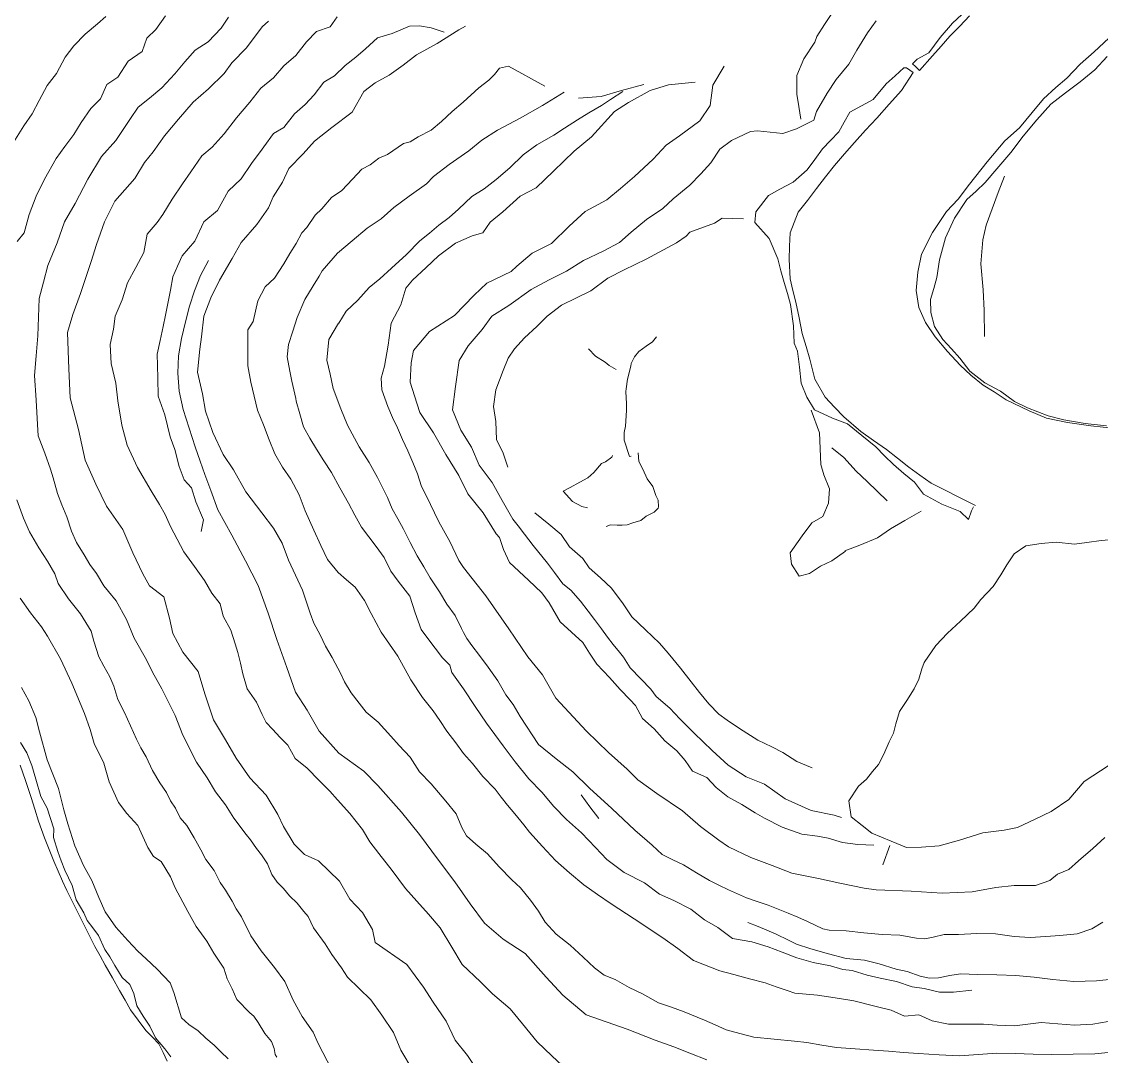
# Model space of a CAD drawing. Extents: x 683321 to 688873, y 7661944 to 7668387.
# Drawn here: x 685725.5 to 686013.2, y 7665624.4 to 7665900.1 of the extents above; entities that cross this region are included whole.
import ezdxf

# ---------------------------------------------------------------- set-up
doc = ezdxf.new("R2010")
doc.units = 0
doc.header["$MEASUREMENT"] = 0
doc.layers.add('01 CRESTA_Line', color=3, linetype='Continuous', lineweight=20)

msp = doc.modelspace()

# ---------------------------------------------------------------- linework, layer by layer
at = {"layer": '01 CRESTA_Line'}
for points in [[(685933.15, 7665874.11, 3990.12), (685932.62, 7665877.44, 3990.22), (685932.09, 7665880.77, 3990.31), (685932.05, 7665885.71, 3989.97), (685933.98, 7665890.12, 3989.89), (685936.83, 7665894.6, 3989.81), (685937.4, 7665896.05, 3989.78), (685939.46, 7665899.33, 3989.81), (685941.95, 7665903.02, 3989.79)], [(685964.8, 7665887.04, 3975.76), (685963.68, 7665888.12, 3975.67), (685962.86, 7665888.79, 3975.48), (685964.13, 7665890.01, 3975.17), (685967.26, 7665891.74, 3975.1), (685970.3, 7665895.85, 3974.71), (685973.58, 7665899.63, 3974.18), (685977.27, 7665903.07, 3973.71)], [(685723.39, 7665868.04, 4109.4), (685726.1, 7665872.31, 4109.46), (685728.34, 7665875.52, 4109.53), (685730.15, 7665879.07, 4109.94), (685732.3, 7665883.08, 4109.9), (685734.79, 7665886.25, 4109.69), (685737.14, 7665890.62, 4109.56), (685739.39, 7665893.62, 4109.47), (685742.44, 7665896.75, 4109.35), (685745.72, 7665899.5, 4109.28), (685747.96, 7665901.42, 4109.25)], [(685763.81, 7665901.6, 4100.01), (685761.28, 7665897.92, 4099.83), (685758.9, 7665895.68, 4099.88), (685757.66, 7665892.11, 4099.73), (685753.86, 7665889.48, 4099.93), (685751.11, 7665885.29, 4099.92), (685748.17, 7665883.31, 4099.92), (685746.49, 7665879.51, 4099.84), (685743.99, 7665876.87, 4099.81), (685741.38, 7665873.22, 4099.78), (685739.43, 7665870, 4099.79), (685737.01, 7665866.83, 4099.8), (685734.71, 7665863.62, 4099.97), (685731.61, 7665858.12, 4099.83), (685729.37, 7665853.59, 4099.74), (685727.54, 7665848.68, 4099.7), (685726.21, 7665843.78, 4099.74), (685724.31, 7665841.48, 4099.73)], [(685780.61, 7665901.22, 4090.03), (685778.67, 7665898.28, 4089.98), (685775.18, 7665894.69, 4089.99), (685771.72, 7665892.49, 4090.02), (685769.01, 7665889.33, 4090.01), (685766.31, 7665886.16, 4090.03), (685762.84, 7665882.45, 4089.98), (685759.61, 7665879.68, 4089.9), (685756.58, 7665877.25, 4089.95), (685754.54, 7665874.29, 4090.01), (685750.59, 7665868.43, 4090.1), (685746.75, 7665864.1, 4090.07), (685743.18, 7665858.1, 4090.14), (685739.74, 7665851.61, 4090.07), (685736.95, 7665846.7, 4089.9), (685735.02, 7665841.17, 4089.9), (685732.49, 7665835.07, 4089.95), (685731.33, 7665830.69, 4089.93), (685730.16, 7665826.3, 4089.93), (685729.98, 7665821.33, 4089.96), (685729.79, 7665816.36, 4089.96), (685729.37, 7665811.06, 4089.92), (685728.94, 7665805.76, 4089.99), (685729.34, 7665799.23, 4090.11), (685729.73, 7665792.7, 4090.08), (685729.93, 7665789.68, 4090.1), (685731.69, 7665785.1, 4090.21), (685733.21, 7665780.87, 4090.28), (685733.87, 7665778.55, 4090.29), (685735.06, 7665774.36, 4090.31), (685736.24, 7665771.36, 4090.33), (685737.56, 7665768.17, 4090.48), (685738.79, 7665764.37, 4090.4), (685740.09, 7665761.35, 4090.42), (685742.21, 7665758.03, 4090.43), (685743.67, 7665755.48, 4090.43), (685745.48, 7665753.01, 4090.45), (685747.38, 7665749.8, 4090.44), (685748.69, 7665748.29, 4090.47), (685750.72, 7665745.79, 4090.33), (685753.43, 7665740.78, 4090.09), (685755.52, 7665735.82, 4090.12), (685758.81, 7665730.1, 4090.17), (685760.35, 7665726.75, 4090.2), (685762.9, 7665722.34, 4090.19), (685766.44, 7665715.2, 4090.16), (685768.44, 7665709.95, 4090.13), (685772.09, 7665702.79, 4090.13), (685774.91, 7665698.59, 4090.15), (685777.17, 7665694.86, 4090.17), (685779.86, 7665691.43, 4090.18), (685782.09, 7665687.85, 4090.18), (685785.33, 7665683.5, 4090.1), (685786.51, 7665682.07, 4090.07), (685788.06, 7665679.8, 4090.01), (685789.4, 7665678.09, 4089.98), (685790.98, 7665675.69, 4089.95), (685792.22, 7665672.92, 4089.97), (685793.56, 7665670.83, 4089.98), (685795.26, 7665669.15, 4089.98), (685796.92, 7665667.2, 4089.93), (685798.97, 7665665.28, 4089.87), (685800.67, 7665663, 4089.83), (685801.89, 7665661.72, 4089.82), (685803.29, 7665658.69, 4089.81), (685806.41, 7665654.39, 4089.81), (685808.14, 7665651.54, 4089.81), (685810.78, 7665648.01, 4089.76), (685812.31, 7665645.52, 4089.85), (685818.52, 7665639.52, 4089.93), (685821.46, 7665635.38, 4089.96), (685824.59, 7665630.78, 4089.96), (685826.53, 7665626.11, 4089.94), (685829.83, 7665620.61, 4089.9)], [(685791.27, 7665900.21, 4080.09), (685789.64, 7665898.7, 4080.05), (685785.39, 7665893.08, 4079.97), (685781.55, 7665889.08, 4079.88), (685779.44, 7665886.23, 4079.8), (685775.27, 7665882.18, 4079.83), (685771.25, 7665878.59, 4079.83), (685767.3, 7665874.08, 4079.75), (685763.61, 7665869.64, 4079.77), (685760.54, 7665865.33, 4079.77), (685758.29, 7665862.51, 4079.75), (685755.67, 7665858.24, 4079.72), (685750.35, 7665852.25, 4079.73), (685747.55, 7665846.71, 4079.74), (685745.5, 7665840.69, 4079.76), (685744.01, 7665836.19, 4079.76), (685741.22, 7665827.63, 4079.87), (685739.19, 7665822.01, 4080), (685737.75, 7665817.25, 4080.05), (685738.09, 7665807.59, 4080.12), (685738.44, 7665799.84, 4080.1), (685740.63, 7665791.45, 4080.1), (685742.47, 7665783.22, 4080.1), (685745.32, 7665776.86, 4080.03), (685748.09, 7665770.99, 4080.03), (685752.45, 7665764.78, 4079.95), (685755.16, 7665758.53, 4079.96), (685757.82, 7665752.95, 4079.96), (685759.62, 7665749.75, 4079.95), (685763.36, 7665746.8, 4079.94), (685764.89, 7665741.17, 4079.91), (685765.8, 7665737.04, 4079.89), (685768.49, 7665732.06, 4079.86), (685772.58, 7665726.91, 4079.73), (685774.32, 7665720.98, 4079.6), (685776.65, 7665714.1, 4079.69), (685779.79, 7665708.79, 4079.74), (685782.67, 7665703.88, 4079.71), (685786.32, 7665698.62, 4079.78), (685790.64, 7665694.04, 4079.88), (685793.79, 7665688.85, 4079.88), (685795.31, 7665685.64, 4079.89), (685798.1, 7665680.98, 4079.91), (685800.9, 7665678.18, 4079.89), (685804.64, 7665676.56, 4079.87), (685810.17, 7665671.09, 4079.85), (685812.95, 7665666.3, 4080), (685816.37, 7665662.73, 4080.01), (685819, 7665658.25, 4079.89), (685819.68, 7665654.77, 4079.88), (685828.12, 7665648.92, 4079.96), (685832.6, 7665642.87, 4080.03), (685835.21, 7665638.84, 4080.12), (685838.66, 7665633.84, 4080.2), (685841.07, 7665628.73, 4080.25), (685844.32, 7665624.7, 4080.32), (685847.24, 7665620.28, 4080.31)], [(685809.55, 7665901.32, 4070.53), (685807.68, 7665898.69, 4070.33), (685804.09, 7665897.44, 4070.2), (685801.42, 7665894.67, 4070.03), (685798.54, 7665891, 4070.01), (685795.34, 7665888.28, 4069.99), (685792.64, 7665885.05, 4070.03), (685789.25, 7665882.35, 4070.05), (685786.3, 7665878.58, 4070.01), (685782.78, 7665874.39, 4070.09), (685779.52, 7665870.2, 4070.14), (685776.27, 7665866.63, 4070.12), (685773.57, 7665864.32, 4070.16), (685770.61, 7665860.08, 4070.05), (685768.34, 7665856.86, 4070.12), (685765.58, 7665852.74, 4070.15), (685763.14, 7665848.69, 4069.88), (685761.64, 7665846.57, 4070.08), (685758.99, 7665843.4, 4070.05), (685758.04, 7665838.6, 4070.07), (685755.9, 7665834.6, 4070.02), (685753.68, 7665830.51, 4070.03), (685752.31, 7665825.94, 4070.08), (685750.42, 7665821.58, 4070.11), (685750.02, 7665818.16, 4070.16), (685749.11, 7665814.07, 4070.25), (685749.37, 7665808.98, 4070.28), (685750.62, 7665803.73, 4070.31), (685751.16, 7665799.07, 4070.29), (685752.22, 7665792.55, 4070.21), (685753.64, 7665787.21, 4070.13), (685756.34, 7665781.28, 4070.19), (685760.02, 7665775.05, 4070.23), (685762.22, 7665771.43, 4070.2), (685763.8, 7665768.77, 4070.18), (685765.15, 7665765.61, 4070.15), (685766.94, 7665762.2, 4070.19), (685768.73, 7665758.79, 4070.22), (685771.6, 7665754.88, 4070.24), (685774.26, 7665751.21, 4070.19), (685776.21, 7665747.85, 4070.25), (685778.37, 7665744.98, 4070.24), (685779.25, 7665741.72, 4070.26), (685781.29, 7665737.94, 4070.3), (685782.43, 7665734.28, 4070.3), (685783.14, 7665732.05, 4070.33), (685783.83, 7665729.15, 4070.37), (685784.46, 7665726.3, 4070.34), (685785.64, 7665722.3, 4070.29), (685788.08, 7665718.79, 4070.22), (685789.62, 7665715.48, 4070.14), (685790.64, 7665713.35, 4070.09), (685792.32, 7665711.63, 4070.05), (685794.4, 7665709.39, 4070), (685796.4, 7665707.37, 4069.98), (685798.37, 7665703.81, 4069.91), (685801.63, 7665701.24, 4069.89), (685804.81, 7665697.91, 4069.86), (685807.64, 7665695.11, 4069.88), (685809.69, 7665692.77, 4069.9), (685812.92, 7665689.13, 4069.86), (685816.32, 7665684.86, 4069.54), (685818.29, 7665681.62, 4069.97), (685820.66, 7665678.47, 4069.99), (685824.23, 7665673.92, 4070.08), (685827.78, 7665669.11, 4070.15), (685830.85, 7665665.73, 4069.91), (685833.91, 7665662.35, 4070.09), (685837.07, 7665658.68, 4069.57), (685840.17, 7665653.52, 4069.41), (685842.9, 7665648.87, 4070.18), (685847.79, 7665644.29, 4070.65), (685850.95, 7665641.08, 4070.96), (685855.66, 7665637.08, 4071.5), (685858.93, 7665633.12, 4072.02), (685862.89, 7665628.31, 4072.58), (685866.79, 7665624.55, 4073.09), (685872.21, 7665619.5, 4070.63)], [(685944.01, 7665688.03, 3990.51), (685941.99, 7665688.64, 3990.38), (685935.88, 7665689.89, 3990.42), (685928.96, 7665693.01, 3990.47), (685923.45, 7665696.98, 3990.51), (685918.6, 7665698.89, 3990.55), (685913.79, 7665702.01, 3990.54), (685909.55, 7665705.92, 3990.52), (685904.7, 7665710.51, 3990.44), (685900.89, 7665714.38, 3990.34), (685898.22, 7665717.21, 3990.34), (685894.62, 7665720.33, 3990.33), (685893.13, 7665722.22, 3990.33), (685890.46, 7665725.03, 3990.3), (685887.63, 7665727.94, 3990.31), (685885.89, 7665730.75, 3990.31), (685884.84, 7665732.08, 3990.26), (685883.12, 7665734.1, 3990.23), (685881.6, 7665736.1, 3990.16), (685879.98, 7665738.33, 3990.19), (685878.17, 7665740.78, 3990.21), (685876.44, 7665743.04, 3990.14), (685874.42, 7665745.7, 3990.07), (685871.81, 7665748.62, 3990), (685869.68, 7665750.34, 3990.06), (685867.52, 7665753.36, 3990), (685865.61, 7665755.8, 3989.95), (685861.83, 7665760.52, 3989.9), (685859.5, 7665763.5, 3990.13), (685857.84, 7665765.79, 3990.28), (685856.41, 7665767.52, 3990.52), (685853.53, 7665772.48, 3990.61), (685850.93, 7665777.32, 3990.62), (685847.4, 7665781.91, 3991.17), (685845.34, 7665786.68, 3990.38), (685842.5, 7665791.24, 3990.14), (685840.29, 7665796.67, 3990.07), (685841.11, 7665802.82, 3990.02), (685842.12, 7665809.75, 3989.96), (685844.48, 7665813.66, 3989.97), (685848.26, 7665818.03, 3989.87), (685850.79, 7665821.6, 3989.82), (685855.34, 7665824.44, 3989.94), (685861.24, 7665828.74, 3989.77), (685866.05, 7665831.28, 3989.71), (685870.66, 7665833.55, 3989.66), (685875.2, 7665836.4, 3989.47), (685880.46, 7665838.87, 3989.55), (685884.79, 7665841.19, 3989.53), (685887.9, 7665843.96, 3989.51), (685892.03, 7665847.35, 3989.55), (685896.4, 7665850.32, 3989.65), (685899.15, 7665852.87, 3989.71), (685903.52, 7665856.52, 3989.81), (685906.48, 7665859.49, 3989.88), (685909.12, 7665862.41, 3989.95), (685911.52, 7665866.11, 3990.61), (685914.62, 7665868.41, 3991.1), (685919.76, 7665870.77, 3993.13), (685921.63, 7665870.93, 3993.26), (685928.35, 7665870.23, 3989.88), (685931.98, 7665871.52, 3989.01), (685936.64, 7665873.83, 3987.99), (685937.33, 7665876.09, 3986.87), (685940.19, 7665881.03, 3984.28), (685942.53, 7665884.63, 3982.38), (685945.9, 7665888.76, 3980.12), (685948.06, 7665892.42, 3980.16), (685950.92, 7665897.05, 3980.19), (685953.18, 7665900.28, 3980.12)], [(685978.09, 7665901.58, 3973.89), (685975.46, 7665898.87, 3974.29), (685972.83, 7665896.15, 3974.68), (685970.54, 7665893.53, 3975), (685968.26, 7665890.9, 3975.33), (685964.8, 7665887.04, 3975.76)], [(685773.35, 7665764.21, 4060.25), (685773.93, 7665767.33, 4060.24), (685771.92, 7665772.13, 4060.21), (685770.78, 7665775.83, 4060.15), (685768.79, 7665777.96, 4060.12), (685767.51, 7665781.52, 4060.04), (685766.37, 7665786.07, 4059.88), (685765.08, 7665789.49, 4059.78), (685763.63, 7665795.34, 4059.7), (685761.9, 7665800.33, 4059.59), (685761.79, 7665805.1, 4059.63), (685761.73, 7665808.43, 4059.72), (685761.61, 7665811.44, 4059.71), (685762.42, 7665815.13, 4059.69), (685763.24, 7665818.82, 4059.67), (685763.86, 7665821.9, 4059.63), (685764.49, 7665824.99, 4059.65), (685765.15, 7665828.54, 4059.61), (685765.8, 7665832.1, 4059.64), (685767.06, 7665834.9, 4059.63), (685768.32, 7665837.71, 4059.65), (685771.65, 7665841.54, 4059.68), (685774.1, 7665846.71, 4059.77), (685777.73, 7665849.73, 4059.77), (685780.52, 7665854.9, 4059.74), (685783.99, 7665858.19, 4059.73), (685786.76, 7665862.23, 4059.65), (685789.57, 7665866.12, 4059.65), (685790.09, 7665866.69, 4059.66), (685792.62, 7665870.23, 4059.66), (685795.41, 7665871.88, 4059.56), (685798.2, 7665875.47, 4059.68), (685801.03, 7665877.94, 4059.75), (685803.42, 7665880.54, 4059.85), (685806, 7665883.93, 4060), (685808.88, 7665885.64, 4060.08), (685811.73, 7665888.35, 4060.2), (685814.58, 7665890.55, 4060.36), (685817.14, 7665892.79, 4060.64), (685820.37, 7665895.73, 4061.31), (685824.2, 7665896.85, 4061.66), (685828.9, 7665898.85, 4060.95), (685831.57, 7665898.96, 4059.06), (685834.6, 7665898.37, 4056.55), (685838.11, 7665897.22, 4052.73)], [(685843.76, 7665898.84, 4050.07), (685842, 7665897.84, 4050.18), (685836.27, 7665894.22, 4051.75), (685830.74, 7665891.17, 4050.84), (685827.13, 7665888.42, 4050.25), (685823.42, 7665885.79, 4049.99), (685819.71, 7665883.77, 4050.03), (685816.72, 7665881.41, 4049.96), (685813.58, 7665875.91, 4049.88), (685808.2, 7665871.82, 4049.86), (685803.59, 7665868.21, 4049.73), (685800.51, 7665864.86, 4049.8), (685796.73, 7665860.96, 4049.75), (685795.03, 7665857.31, 4049.82), (685792.54, 7665853.36, 4049.86), (685791.33, 7665850.42, 4049.95), (685788.2, 7665845.99, 4050.11), (685783.98, 7665841.2, 4050.43), (685781.59, 7665837, 4050.72), (685778.23, 7665831.2, 4050.07), (685775.92, 7665826.45, 4050.01), (685774.1, 7665821.63, 4049.75), (685773.44, 7665816.06, 4049.49), (685773.03, 7665812.77, 4049.31), (685772.39, 7665806.72, 4049.22), (685773.69, 7665800.9, 4049.12), (685774.47, 7665796.26, 4049.13), (685776.47, 7665790.64, 4049.23), (685779.21, 7665784.72, 4049.24), (685781.94, 7665780.69, 4049.19), (685785.29, 7665774.78, 4049.17), (685789.5, 7665769.21, 4049.15), (685792.62, 7665765.16, 4049.19), (685794.91, 7665761.15, 4049.26), (685796.63, 7665756.58, 4049.35), (685800.37, 7665748.58, 4049.44), (685802.38, 7665742.45, 4049.51), (685803.34, 7665739.82, 4049.55), (685805.07, 7665736.76, 4049.59), (685806.47, 7665733.74, 4049.57), (685808.29, 7665730.68, 4049.56), (685810.55, 7665726.33, 4049.63), (685811.51, 7665724.18, 4049.66), (685813.34, 7665721.31, 4049.71), (685815.45, 7665718.48, 4049.69), (685817.28, 7665716.09, 4049.68), (685820.52, 7665713.49, 4049.6), (685823.85, 7665709.72, 4049.55), (685826.13, 7665707.27, 4049.55), (685829.01, 7665704.11, 4049.57), (685831.49, 7665700.22, 4049.61), (685834.65, 7665697.06, 4049.67), (685838.5, 7665692.42, 4049.71), (685841.27, 7665689.02, 4049.71), (685842.85, 7665685.38, 4049.63), (685844.09, 7665683.18, 4049.66), (685846.58, 7665680.92, 4049.68), (685849.67, 7665678.41, 4049.77), (685852.73, 7665674.91, 4049.83), (685856.12, 7665671.46, 4049.87), (685858.48, 7665669.31, 4049.89), (685861.13, 7665666.02, 4049.88), (685863.25, 7665663.15, 4049.83), (685864.98, 7665660.14, 4049.82), (685867.94, 7665657.02, 4049.81), (685871.7, 7665654.07, 4049.75), (685875.18, 7665650.9, 4049.79), (685878.13, 7665648.04, 4049.83), (685880.7, 7665646.08, 4049.85), (685883.68, 7665644.92, 4049.87), (685887.41, 7665642.79, 4049.89), (685890.94, 7665641.11, 4049.94), (685895.23, 7665638.7, 4049.94), (685898.66, 7665637.5, 4049.9), (685902.09, 7665636.31, 4049.9), (685907.47, 7665634.1, 4049.92), (685910.34, 7665632.79, 4049.93), (685913.21, 7665631.48, 4049.97), (685916.91, 7665630.53, 4050.04), (685920.61, 7665629.57, 4050.11), (685926.01, 7665629.04, 4050.06), (685931.41, 7665628.5, 4050.09), (685934.7, 7665628.12, 4050.14), (685938.69, 7665627.46, 4050.16), (685942.68, 7665626.8, 4050.17), (685947.6, 7665626.46, 4050.16), (685952.52, 7665626.12, 4050.09), (685956.52, 7665625.8, 4050.05), (685960.52, 7665625.48, 4049.94), (685964.52, 7665625.16, 4049.97), (685969.97, 7665624.87, 4050), (685975.41, 7665624.57, 4049.86), (685980.4, 7665624.93, 4049.8), (685985.39, 7665625.3, 4049.8), (685990.21, 7665625.17, 4049.78), (685995.03, 7665625.05, 4049.78), (685999.85, 7665624.92, 4049.79), (686005.69, 7665625.01, 4049.81), (686011.52, 7665625.1, 4049.91), (686014.99, 7665625.47, 4049.94)], [(686015.17, 7665895.64, 3972.53), (686011.29, 7665892.03, 3973.03), (686007.54, 7665888.73, 3973.39), (686004, 7665884.99, 3974), (686001.06, 7665882.5, 3974.23), (685997.84, 7665879.47, 3974.72), (685994.8, 7665875.87, 3975.33), (685991.42, 7665871.73, 3975.86), (685987.47, 7665868.26, 3976.37), (685982.79, 7665862.75, 3977.29), (685978.08, 7665856.77, 3978.02), (685975.09, 7665852.77, 3978.66), (685971.97, 7665849.45, 3978.99), (685968.22, 7665843.86, 3979.61), (685965.33, 7665838.15, 3980.36), (685964.28, 7665833.35, 3981.17), (685963.83, 7665828.47, 3981.75), (685964.57, 7665823.89, 3982.19), (685966.32, 7665819.91, 3983), (685968.89, 7665816.13, 3983.65), (685972.18, 7665812.17, 3984.1), (685975.62, 7665808.59, 3984.82), (685978.46, 7665805.89, 3985.23), (685981.71, 7665803.25, 3985.6), (685984.68, 7665801.47, 3986.16), (685987.83, 7665799.28, 3986.4), (685994.02, 7665796.4, 3987.25), (685998.63, 7665794.47, 3987.74), (686004.2, 7665793.25, 3988.12), (686010.42, 7665792.42, 3988.85), (686017.02, 7665791.69, 3989.38)], [(685864.95, 7665882.89, 4033.85), (685855.26, 7665888.22, 4040.21), (685852.81, 7665887.66, 4040.11), (685851.53, 7665885.98, 4040.03), (685850.03, 7665884.42, 4039.94), (685847.35, 7665882.41, 4039.89), (685843.13, 7665878.61, 4039.73), (685840.24, 7665876.1, 4039.81), (685837.42, 7665873.48, 4039.87), (685834.64, 7665871.18, 4039.92), (685831.21, 7665869.38, 4039.92), (685829.03, 7665868.06, 4039.94), (685827.25, 7665867.56, 4039.99), (685822.96, 7665864.63, 4040.01), (685820.72, 7665863.68, 4040.03), (685818.42, 7665861.87, 4040.05), (685816.18, 7665860.77, 4040.05), (685813.67, 7665858.07, 4040.05), (685810.86, 7665855.07, 4040.04), (685808.06, 7665853.2, 4040.05), (685805.53, 7665850.2, 4040.04), (685803.71, 7665848.46, 4040.04), (685801.48, 7665845.22, 4040.04), (685800.19, 7665843.79, 4040.03), (685798.64, 7665840.92, 4040.03), (685797, 7665838.33, 4040.03), (685795.37, 7665835.58, 4039.98), (685792.92, 7665831.76, 4039.9), (685790.4, 7665829.4, 4039.8), (685788.48, 7665825.66, 4039.73), (685787.16, 7665820.19, 4039.63), (685785.74, 7665818, 4039.68), (685785.78, 7665813.23, 4039.67), (685785.78, 7665808.41, 4039.7), (685786.62, 7665804.03, 4039.7), (685787.47, 7665800.27, 4039.65), (685788.38, 7665796.58, 4039.62), (685789.93, 7665792.68, 4039.6), (685791.48, 7665788.62, 4039.57), (685793.02, 7665784.97, 4039.56), (685795, 7665781.42, 4039.59), (685797.21, 7665778.19, 4039.61), (685799.43, 7665774.04, 4039.69), (685801.1, 7665769.71, 4039.69), (685803.36, 7665764.58, 4039.62), (685805.21, 7665760.5, 4039.59), (685806.98, 7665756.8, 4039.61), (685809.86, 7665753.33, 4039.69), (685812.05, 7665751.34, 4039.76), (685814.38, 7665749.44, 4039.83), (685816.9, 7665745.86, 4039.83), (685818.68, 7665742.43, 4039.85), (685821.32, 7665737.46, 4039.89), (685825.75, 7665731.04, 4039.95), (685829.18, 7665724.69, 4040.03), (685832.32, 7665720.06, 4040.09), (685835.17, 7665716.46, 4039.24), (685836.95, 7665713.89, 4040.08), (685838.82, 7665711.04, 4040.13), (685841.18, 7665707.99, 4040.12), (685843.28, 7665705.08, 4040.11), (685845.62, 7665702.48, 4040.1), (685848.44, 7665699.02, 4040.08), (685851.66, 7665695.57, 4040.05), (685853.3, 7665693.49, 4040.04), (685854.95, 7665691.31, 4040.03), (685856.9, 7665689.06, 4040.02), (685859.33, 7665686.1, 4040.01), (685860.84, 7665684.12, 4040), (685864.31, 7665680.35, 4039.92), (685867.77, 7665676.58, 4039.87), (685871.53, 7665673.34, 4039.92), (685875.29, 7665670.1, 4039.94), (685878.93, 7665667.58, 4039.94), (685882.57, 7665665.07, 4039.95), (685886.66, 7665662.41, 4039.89), (685890.74, 7665659.76, 4039.91), (685893.55, 7665657.87, 4039.89), (685896.36, 7665655.98, 4040.01), (685900.36, 7665653.14, 4039.97), (685904.52, 7665649.96, 4039.88), (685911.54, 7665647.25, 4039.91), (685915.3, 7665646.23, 4039.92), (685919.46, 7665645.11, 4039.93), (685923.63, 7665643.98, 4039.96), (685926.56, 7665642.97, 4040), (685929.49, 7665641.95, 4040.07), (685931.52, 7665641.28, 4040.12), (685937.54, 7665640.71, 4040.12), (685943.48, 7665639.87, 4040.11), (685947.25, 7665639.26, 4040.15), (685953.19, 7665637.76, 4040.17), (685957.24, 7665636.72, 4040.18), (685960.75, 7665635.1, 4040.18), (685964.62, 7665635.51, 4040.13), (685968.13, 7665633.92, 4040.11), (685972.51, 7665633, 4039.84), (685976.9, 7665632.99, 4039.97), (685981.82, 7665633.04, 4039.9), (685985.46, 7665632.74, 4039.83), (685990.09, 7665632.6, 4039.74), (685997.14, 7665633.49, 4039.64), (686006.09, 7665632.71, 4039.55), (686010.95, 7665633.05, 4039.64), (686015.04, 7665633.68, 4039.72)], [(685952.59, 7665680.69, 3999.91), (685948.32, 7665680.83, 3999.88), (685944.25, 7665681.4, 3999.78), (685940.4, 7665682.59, 3999.78), (685937.59, 7665683.09, 3999.79), (685933.4, 7665683.63, 3999.83), (685928.2, 7665685.46, 3999.82), (685923.43, 7665687.86, 3999.85), (685920.97, 7665689.28, 3999.88), (685917.46, 7665691.53, 3999.98), (685913.68, 7665693.56, 4000.03), (685910.62, 7665696.08, 4000.07), (685908.09, 7665698.74, 4000.08), (685904.3, 7665700.44, 4000.06), (685902.33, 7665703.25, 4000.05), (685900.1, 7665705.82, 4000.06), (685896.9, 7665708.47, 4000.1), (685894.1, 7665711.67, 4000.1), (685890.98, 7665714.39, 4000.09), (685889.05, 7665717.89, 4000.04), (685887.64, 7665719.44, 4000.04), (685884.96, 7665722.18, 4000.05), (685882.16, 7665725.32, 4000.07), (685878.8, 7665728.94, 4000.13), (685876.79, 7665731.86, 4000.15), (685875.08, 7665734.65, 4000.14), (685869.05, 7665740.16, 4000.22), (685866.06, 7665745.22, 4000.33), (685864.14, 7665747.91, 4000.38), (685860.54, 7665751.25, 4000.38), (685855.51, 7665755.95, 4000.5), (685853.94, 7665759.45, 4000.58), (685852.81, 7665762.64, 4000.55), (685851.95, 7665763.66, 4000.69), (685848.48, 7665769.2, 4000.72), (685844.39, 7665774.27, 4000.81), (685842, 7665779.14, 4000.86), (685838.57, 7665784.74, 4000.94), (685835.3, 7665790.5, 4000.77), (685831.62, 7665795.92, 4000.73), (685830.15, 7665800.34, 4000.73), (685829.02, 7665803.98, 4000.75), (685829.34, 7665809.18, 4000.49), (685829.97, 7665812.43, 4000.69), (685834.16, 7665817.47, 4000.72), (685840.83, 7665821.81, 4000.61), (685846.11, 7665827.16, 4000.52), (685849.43, 7665830.41, 4000.46), (685855.95, 7665833.53, 4000.2), (685857.48, 7665834.93, 4000.43), (685861.56, 7665838.34, 4000.43), (685866.72, 7665840.99, 4000.37), (685871.42, 7665845.61, 4000.3), (685875.66, 7665849.52, 4000.16), (685881.42, 7665852.61, 4000.09), (685885.1, 7665855.62, 3999.89), (685888.8, 7665858.79, 3999.81), (685893.75, 7665863.41, 3999.68), (685897.27, 7665867.12, 3999.51), (685900.79, 7665869.66, 3999.64), (685906.22, 7665873.59, 3999.8), (685908.96, 7665877.7, 4000.03), (685909.67, 7665883.13, 3999.86), (685912.74, 7665888.18, 4000.08)], [(686014.6, 7665792.41, 3988.98), (686008.86, 7665793.01, 3988.56), (686003.18, 7665793.96, 3987.97), (685999.01, 7665795.08, 3987.58), (685993.54, 7665797.19, 3987.15), (685990.05, 7665798.87, 3986.71), (685986.3, 7665801.59, 3986.03), (685982.21, 7665803.84, 3985.56), (685978.17, 7665806.92, 3984.95), (685975.49, 7665810.39, 3984.37), (685973.25, 7665812.87, 3984.02), (685971, 7665815.35, 3983.66), (685968.74, 7665818.88, 3983.18), (685967.77, 7665822.55, 3982.51), (685967.68, 7665826, 3981.92), (685968.55, 7665828.97, 3981.39), (685969.41, 7665831.93, 3980.86), (685970.12, 7665836.57, 3980.2), (685970.91, 7665839.54, 3979.94), (685971.71, 7665842.5, 3979.67), (685974.07, 7665847.7, 3979.01), (685977.39, 7665852.65, 3978.32), (685979.82, 7665854.93, 3978.06), (685982.24, 7665857.21, 3977.8), (685985.39, 7665860.81, 3977.36), (685989.09, 7665865.18, 3976.53), (685992.4, 7665869.54, 3975.96), (685995.98, 7665873.86, 3975.4), (685999.74, 7665878.08, 3974.65), (686003.64, 7665881.05, 3974.02), (686007.58, 7665884.01, 3973.75), (686011.47, 7665887.24, 3973.25), (686014.8, 7665890.78, 3972.76)], [(685979.69, 7665771.17, 3987.03), (685975.03, 7665773.5, 3986.72), (685971.45, 7665775.33, 3986.47), (685967.87, 7665777.15, 3986.22), (685964.89, 7665779.27, 3985.98), (685961.91, 7665781.38, 3985.74), (685958.93, 7665783.73, 3985.45), (685955.94, 7665786.07, 3985.17), (685952.53, 7665788.47, 3984.85), (685949.11, 7665790.87, 3984.54), (685944.61, 7665794.74, 3984.17), (685942.09, 7665797.37, 3983.89), (685939.58, 7665800.01, 3983.61), (685936.88, 7665804.8, 3983.04), (685935.53, 7665810.14, 3982.69), (685934.52, 7665813.55, 3982.49), (685933.5, 7665816.95, 3982.29), (685932.65, 7665821.13, 3982.11), (685931.8, 7665825.3, 3981.94), (685931.04, 7665828.43, 3981.78), (685930.28, 7665831.55, 3981.62), (685930.01, 7665836.7, 3981.52), (685930.14, 7665840.26, 3981.38), (685930.27, 7665843.82, 3981.24), (685932.44, 7665849.28, 3980.89), (685934.87, 7665852.43, 3980.62), (685937.3, 7665855.57, 3980.36), (685939.71, 7665858.67, 3980.06), (685942.12, 7665861.77, 3979.75), (685944.76, 7665864.81, 3979.36), (685947.4, 7665867.84, 3978.97), (685950.39, 7665871.1, 3978.58), (685953.37, 7665874.36, 3978.18), (685956.66, 7665878.05, 3977.72), (685959.95, 7665881.74, 3977.25), (685963.08, 7665886.48, 3976.6), (685961.28, 7665887.71, 3976.49), (685960.61, 7665887.77, 3976.37), (685958.24, 7665885.61, 3976.79), (685955.86, 7665883.46, 3977.21), (685952.42, 7665879.31, 3977.82), (685949.3, 7665877.63, 3978.02), (685946.18, 7665875.95, 3978.22), (685944.7, 7665873.31, 3978.6), (685943.22, 7665870.67, 3978.98), (685941.05, 7665868.4, 3979.22), (685938.88, 7665866.14, 3979.46), (685936.85, 7665863.36, 3979.64), (685934.83, 7665860.59, 3979.81), (685931.08, 7665857.28, 3980.27), (685927.5, 7665855.46, 3980.41), (685924.51, 7665853.7, 3980.24), (685921.19, 7665849.43, 3980.51), (685920.86, 7665846.56, 3980.43), (685924.66, 7665842.26, 3981.11), (685927, 7665836.87, 3981.38), (685927.83, 7665833.7, 3981.56), (685928.67, 7665830.54, 3981.74), (685929.55, 7665827.64, 3981.77), (685930.42, 7665824.74, 3981.8), (685931.17, 7665818.99, 3982.08), (685931.38, 7665814.41, 3982.19), (685932.24, 7665812.25, 3982.06), (685932.74, 7665807.99, 3982.27), (685933.24, 7665803.72, 3982.48), (685934.76, 7665800.05, 3983.08), (685936.75, 7665796.67, 3983.52), (685941.54, 7665794.45, 3983.92), (685945.58, 7665792.96, 3984.19), (685949.4, 7665789.83, 3984.53), (685953.12, 7665786.77, 3984.88), (685955.47, 7665784.41, 3985.08), (685957.83, 7665782.05, 3985.27), (685960.62, 7665779.73, 3985.38), (685963.42, 7665777.4, 3985.49), (685965.8, 7665774.2, 3985.83), (685970.71, 7665771.56, 3986.16), (685975.63, 7665769.58, 3986.59), (685977.8, 7665767.48, 3986.74), (685978.62, 7665769.71, 3986.85), (685979.16, 7665770.82, 3987)], [(685904.94, 7665883.93, 4004.96), (685897.9, 7665883.2, 4009.81), (685893.03, 7665881.67, 4009.95), (685887.23, 7665878.53, 4010.49), (685883.49, 7665876.09, 4009.93), (685877.32, 7665869.4, 4010.55), (685872.73, 7665865.54, 4010.19), (685867.2, 7665860.21, 4009.53), (685862.61, 7665855.82, 4009.76), (685858.34, 7665853.53, 4009.96), (685853.76, 7665849.37, 4010.22), (685850.38, 7665846.66, 4010.25), (685848.43, 7665843.81, 4010.26), (685845.59, 7665842.97, 4009.99), (685841.11, 7665841, 4010.5), (685836.59, 7665837.63, 4010.59), (685833.33, 7665834.55, 4010.58), (685829.67, 7665831.19, 4010.5), (685827.9, 7665829.04, 4010.41), (685826.55, 7665824.62, 4010.15), (685823.96, 7665819.75, 4010.3), (685823.15, 7665813.89, 4010.26), (685822.22, 7665808.28, 4010.61), (685821.3, 7665805.07, 4010.18), (685821.47, 7665801.99, 4010.24), (685822.29, 7665799.75, 4010.24), (685823.11, 7665797.5, 4010.24), (685824.37, 7665794.65, 4010.22), (685825.63, 7665791.81, 4010.19), (685827.03, 7665788.75, 4010.15), (685828.43, 7665785.69, 4010.1), (685829.71, 7665782.63, 4010.07), (685830.98, 7665779.57, 4010.08), (685832.05, 7665776.27, 4010.15), (685833.31, 7665773.83, 4010.04), (685836.68, 7665766.78, 4010.34), (685839.62, 7665761.62, 4009.97), (685842.02, 7665756.52, 4009.71), (685843.28, 7665754.69, 4009.74), (685849.23, 7665747.09, 4009.92), (685855.33, 7665738.27, 4009.88), (685860.41, 7665730.87, 4009.9), (685864.27, 7665726.08, 4009.78), (685867.86, 7665719.83, 4009.96), (685876.05, 7665711.1, 4009.83), (685881.88, 7665705.35, 4009.83), (685886.82, 7665700.92, 4009.81), (685889.7, 7665698.06, 4009.82), (685894.79, 7665694.42, 4009.88), (685901.57, 7665689.8, 4009.92), (685906.41, 7665685.63, 4009.97), (685911.27, 7665682.06, 4009.97), (685913.85, 7665680.23, 4010.01), (685919.81, 7665677.41, 4010.02), (685925.53, 7665675.24, 4009.94), (685930.72, 7665673.26, 4009.92), (685937.82, 7665671.85, 4009.84), (685943.52, 7665670.6, 4009.68), (685950.05, 7665669.21, 4009.66), (685953.18, 7665668.78, 4009.64), (685962.56, 7665668.46, 4009.85), (685970.79, 7665667.93, 4010.11), (685978.77, 7665668.26, 4010.09), (685985.14, 7665669.41, 4009.95), (685989.94, 7665669.96, 4009.99), (685995.66, 7665669.96, 4010.04), (685999.49, 7665671.3, 4010.01), (686001.52, 7665672.93, 4009.95), (686004.53, 7665674.22, 4009.97), (686007.15, 7665676.49, 4010.02), (686010.95, 7665679.78, 4010.08), (686014.13, 7665682.69, 4010.12)], [(685873.92, 7665879.69, 4026.92), (685879.93, 7665880.09, 4023.12), (685885.35, 7665881.69, 4019.3), (685891.26, 7665883.28, 4014.73)], [(685978.72, 7665642.1, 4030.58), (685973.79, 7665641.5, 4030.47), (685970.13, 7665641.56, 4030.44), (685965.98, 7665642.5, 4030.27), (685962.77, 7665642.97, 4030.25), (685958.64, 7665644.36, 4030.27), (685954.28, 7665645.26, 4030.26), (685950.84, 7665646.03, 4030.33), (685946.84, 7665647.32, 4030.27), (685944.33, 7665647.61, 4030.3), (685941.01, 7665648.56, 4030.16), (685936.38, 7665649.45, 4030.21), (685932.03, 7665650.72, 4030.26), (685928.15, 7665652.18, 4030.24), (685924.43, 7665653.57, 4030.16), (685920.07, 7665654.9, 4030.18), (685914.9, 7665655.81, 4030.37), (685911.05, 7665658.77, 4030.1), (685907.48, 7665660.79, 4030.01), (685903.83, 7665663.67, 4029.98), (685899.26, 7665665.95, 4029.86), (685895.49, 7665667.64, 4029.82), (685891.46, 7665670.69, 4029.79), (685886.04, 7665673.41, 4029.79), (685881.41, 7665676.88, 4029.83), (685878.44, 7665680.03, 4029.84), (685874.66, 7665684, 4029.88), (685870.72, 7665687.56, 4029.88), (685867.36, 7665690.98, 4029.87), (685864.13, 7665694.78, 4029.89), (685860.69, 7665698.38, 4029.91), (685857.03, 7665702.87, 4029.94), (685853.84, 7665707.19, 4030.17), (685849.36, 7665713.17, 4030.28), (685846.38, 7665717.67, 4030.27), (685843.25, 7665722.36, 4030.21), (685840.13, 7665726.67, 4030.13), (685839.61, 7665728.6, 4030.09), (685837.65, 7665730.58, 4030.08), (685833.79, 7665735.71, 4030.1), (685831.94, 7665738.18, 4030.15), (685830.38, 7665742.57, 4030.15), (685828.92, 7665746.98, 4030.15), (685825.86, 7665751, 4030.14), (685823.92, 7665753.67, 4030.12), (685822.07, 7665757.3, 4030.12), (685819.97, 7665760.24, 4030.1), (685816.05, 7665765.42, 4029.96), (685814.31, 7665768.63, 4029.93), (685812.57, 7665771.83, 4029.93), (685810.31, 7665775.87, 4029.9), (685808.05, 7665779.92, 4029.86), (685806.06, 7665783.04, 4029.82), (685804.07, 7665786.17, 4029.78), (685802.34, 7665789.13, 4029.8), (685800.61, 7665792.08, 4029.72), (685799.65, 7665795.54, 4029.73), (685798.68, 7665799, 4029.78), (685798.54, 7665799.66, 4029.79), (685797.48, 7665804.26, 4029.84), (685796.96, 7665806.94, 4029.88), (685796.28, 7665810.78, 4029.87), (685796.63, 7665814.04, 4029.88), (685797.78, 7665817.64, 4029.95), (685798.93, 7665821.24, 4029.93), (685800.93, 7665826.07, 4029.92), (685803.18, 7665829.71, 4029.81), (685804.8, 7665832.21, 4029.83), (685805.56, 7665833.64, 4029.83), (685809.72, 7665838.42, 4029.85), (685813.57, 7665841.62, 4029.86), (685817.62, 7665845.04, 4029.87), (685821.34, 7665847.54, 4029.96), (685824.73, 7665850.5, 4030.02), (685828.8, 7665853.57, 4030.04), (685833.36, 7665856.82, 4029.96), (685835.26, 7665858.76, 4029.96), (685839.44, 7665862.03, 4029.98), (685844.69, 7665865.64, 4029.96), (685848.14, 7665868.47, 4029.92), (685852.31, 7665871.14, 4029.95), (685858.33, 7665874.32, 4030.13), (685864.34, 7665877.73, 4030.35), (685870.04, 7665881.28, 4030.18)], [(686013.61, 7665660.19, 4019.76), (686010.72, 7665658.39, 4019.79), (686006.75, 7665657.09, 4019.85), (686002.15, 7665656.65, 4019.81), (685998.46, 7665656.37, 4019.85), (685994.21, 7665656.13, 4020.31), (685989.98, 7665656.4, 4021.23), (685984.97, 7665657.04, 4021.4), (685980.03, 7665657.14, 4021.58), (685975.14, 7665656.93, 4021.67), (685971.3, 7665656.87, 4020.94), (685968.38, 7665656.22, 4020.26), (685966.18, 7665655.75, 4019.83), (685963.93, 7665655.89, 4019.85), (685959.55, 7665656.69, 4019.99), (685954.79, 7665656.89, 4020.17), (685949.95, 7665657.36, 4020.39), (685945.24, 7665657.83, 4020.49), (685940.66, 7665658.04, 4020.55), (685938.98, 7665658.41, 4020.57), (685934.88, 7665660.4, 4020.53), (685932.34, 7665661.49, 4020.53), (685929.8, 7665662.57, 4020.54), (685927.11, 7665663.65, 4020.55), (685924.41, 7665664.72, 4020.55), (685921.54, 7665665.71, 4020.53), (685918.67, 7665666.69, 4020.49), (685916.26, 7665667.76, 4020.45), (685913.84, 7665668.82, 4020.44), (685911.31, 7665670.03, 4020.44), (685908.78, 7665671.25, 4020.42), (685905.33, 7665673.33, 4020.33), (685901.88, 7665675.42, 4020.22), (685899.02, 7665676.81, 4020.15), (685896.17, 7665678.21, 4020.09), (685893.51, 7665680.66, 4020.03), (685888.92, 7665684.73, 4019.98), (685882.78, 7665690.43, 4019.88), (685876.79, 7665695.86, 4019.83), (685872.37, 7665700.19, 4019.5), (685867.94, 7665703.7, 4019.69), (685863.24, 7665707.47, 4019.68), (685858.37, 7665714.92, 4019.63), (685856.51, 7665718.14, 4019.56), (685854.49, 7665720.69, 4019.51), (685852.43, 7665724.44, 4019.55), (685849.81, 7665728.06, 4019.58), (685847.47, 7665731.2, 4019.61), (685845.49, 7665733.91, 4019.67), (685844.17, 7665735.71, 4019.72), (685843.25, 7665737.32, 4019.74), (685842.76, 7665738.37, 4019.77), (685841, 7665741.88, 4019.86), (685838.84, 7665744.89, 4019.8), (685836.89, 7665748.19, 4019.86), (685834.36, 7665751.94, 4019.8), (685832.65, 7665754.83, 4019.59), (685830.93, 7665757.72, 4019.52), (685829.08, 7665761.31, 4019.44), (685827.23, 7665764.9, 4019.53), (685825.74, 7665767.58, 4019.59), (685824.24, 7665770.26, 4019.54), (685823, 7665773.31, 4019.52), (685820.35, 7665778.63, 4019.57), (685818.08, 7665782.66, 4019.62), (685815.45, 7665786.78, 4019.61), (685812.32, 7665792.57, 4019.67), (685810.59, 7665796.94, 4019.53), (685808.53, 7665802.29, 4019.3), (685807.69, 7665806.15, 4019.2), (685806.79, 7665809.88, 4019.12), (685807.39, 7665815.42, 4019.07), (685809.91, 7665819.75, 4019.16), (685809.99, 7665819.75, 4019.16), (685812, 7665822.9, 4019.2), (685815.11, 7665825.89, 4019.25), (685818.13, 7665829.23, 4019.32), (685820.98, 7665831.58, 4019.33), (685824.05, 7665834.37, 4019.5), (685828.08, 7665838.06, 4019.6), (685831.65, 7665841.67, 4019.68), (685834.23, 7665843.71, 4019.74), (685836.66, 7665845.88, 4019.76), (685839.46, 7665847.91, 4019.8), (685841.89, 7665850.09, 4019.88), (685845.5, 7665853.46, 4019.92), (685848.78, 7665855.51, 4019.9), (685851.92, 7665857.98, 4019.91), (685855.59, 7665861.07, 4019.96), (685859.13, 7665864.58, 4020.04), (685862.81, 7665867.2, 4020.03), (685867.29, 7665869.84, 4020.31), (685870.18, 7665871.64, 4020.51), (685873.61, 7665873.88, 4021.99), (685876.61, 7665875.73, 4022.11), (685880.01, 7665877.75, 4021.92), (685882.39, 7665879.3, 4020.58), (685885.75, 7665881.43, 4017.85)], [(685982.05, 7665816.14, 3982.31), (685981.97, 7665823.11, 3981.12), (685981.74, 7665828.61, 3980.64), (685981.12, 7665835.5, 3980.17), (685981.66, 7665841.93, 3979.76), (685982.51, 7665845.88, 3979.16), (685984.13, 7665850.22, 3978.56), (685985.76, 7665854.55, 3977.96), (685987.38, 7665858.88, 3977.37)], [(685855.08, 7665781.34, 3980.41), (685853.84, 7665785.14, 3980.33), (685852.02, 7665788.79, 3980.36), (685851.84, 7665793.55, 3980.16), (685851.21, 7665797.58, 3980.15), (685851.83, 7665802.01, 3980.07), (685853.78, 7665807.11, 3980.03), (685855.17, 7665810.38, 3979.99), (685856.87, 7665812.93, 3979.96), (685859.49, 7665815.85, 3979.88), (685862.75, 7665818.84, 3979.97), (685865.58, 7665821.58, 3980.21), (685869.38, 7665824.56, 3980.32), (685873.35, 7665826.49, 3980.21), (685877.15, 7665828.34, 3980.16), (685881.72, 7665831.7, 3980.75), (685886.07, 7665833.97, 3980.4), (685891.96, 7665836.82, 3979.65), (685898.86, 7665840.53, 3979.59), (685899.99, 7665841.12, 3979.59), (685902.55, 7665842.89, 3979.61), (685903.53, 7665843.96, 3979.97), (685910.15, 7665846.34, 3978.8), (685912.15, 7665847.71, 3979.48), (685917.9, 7665847.48, 3979.4)], [(685908.13, 7665623.47, 4060.09), (685903.55, 7665625.27, 4060.09), (685899.3, 7665626.94, 4060.12), (685894.34, 7665628.77, 4060.13), (685886.83, 7665631.72, 4060.12), (685875.95, 7665635.47, 4059.98), (685869.69, 7665640.71, 4059.99), (685865.29, 7665645.5, 4060.03), (685859.7, 7665651.85, 4059.94), (685853.83, 7665655.69, 4060), (685848.83, 7665659.95, 4060.05), (685845.05, 7665665.08, 4059.82), (685840.95, 7665670.92, 4059.67), (685836.56, 7665676.7, 4059.69), (685831.52, 7665683.49, 4059.71), (685826.7, 7665689.46, 4059.84), (685820.4, 7665696.57, 4060), (685816.71, 7665700.42, 4060.02), (685810.01, 7665705.18, 4062.16), (685804.8, 7665711.1, 4062.22), (685801.59, 7665716.65, 4061.6), (685798.45, 7665721.43, 4061.07), (685796.15, 7665728.01, 4060.34), (685793.52, 7665735.44, 4059.57), (685791.21, 7665742.46, 4058.86), (685788.5, 7665749.87, 4058.15), (685785.17, 7665756.45, 4057.53), (685781.52, 7665763.27, 4056.88), (685777.81, 7665770, 4056.19), (685775.91, 7665775.12, 4055.67), (685774.35, 7665779.4, 4055.21), (685773.08, 7665782.96, 4054.83), (685771.74, 7665786.75, 4054.44), (685770.12, 7665791.8, 4053.97), (685768.57, 7665796.72, 4053.51), (685767.48, 7665801.66, 4053.07), (685767.09, 7665806.42, 4052.69), (685767.3, 7665811.06, 4052.35), (685768.07, 7665815.62, 4052.09), (685769.13, 7665820.05, 4051.84), (685770.25, 7665824.24, 4051.57), (685771.57, 7665828.33, 4051.31), (685773.2, 7665832.44, 4051.09), (685775.28, 7665836.46, 4050.86)], [(685887.91, 7665784.29, 3968.24), (685887.51, 7665784.22, 3968.31), (685887.06, 7665785.56, 3967.92), (685886.54, 7665787.21, 3967.87), (685886.09, 7665788.56, 3967.65), (685886.07, 7665790.65, 3967.54), (685886.42, 7665792.3, 3967.26), (685886.7, 7665796.5, 3966.98), (685886.68, 7665798.22, 3966.86), (685886.49, 7665801.56, 3966.38), (685886.62, 7665802.28, 3966.34), (685886.98, 7665804.82, 3966.03), (685887.85, 7665808.25, 3965.68), (685887.92, 7665809.01, 3965.55), (685888.81, 7665810.77, 3965.41), (685889.95, 7665812.15, 3965.16), (685891.94, 7665813.61, 3965.3), (685893.63, 7665814.79, 3965.1), (685894.71, 7665816.05, 3964.72)], [(685876.54, 7665812.88, 3962.08), (685878.4, 7665810.93, 3962.06), (685880.98, 7665809.31, 3962.47), (685882.07, 7665808.47, 3962.33), (685883.93, 7665807.38, 3962.53)], [(685935.86, 7665796.56, 3981.63), (685938.11, 7665790.53, 3979.96), (685938.46, 7665782.05, 3976.5), (685939.29, 7665779.36, 3975.97), (685940.74, 7665775.63, 3975.48), (685940.47, 7665771.78, 3975.05), (685939.03, 7665768.24, 3974.95), (685936.05, 7665766.57, 3974.54), (685933.51, 7665763.06, 3974.27), (685930.33, 7665758.57, 3974.34), (685930.61, 7665755.51, 3975.5), (685932.72, 7665752.3, 3977.07), (685935.47, 7665753.09, 3978.63), (685938.35, 7665754.98, 3979.46), (685941.42, 7665756.39, 3980.33), (685945.07, 7665759.03, 3981.56), (685944.87, 7665759.11, 3981.57), (685948.85, 7665760.57, 3981.6), (685953.57, 7665762.58, 3982.04), (685957, 7665764.93, 3982.71), (685960.85, 7665767.21, 3983.11), (685965.19, 7665769.63, 3983.55)], [(685881.28, 7665765.55, 3971.47), (685882.44, 7665766.04, 3971.44), (685884.24, 7665765.97, 3971.39), (685885.55, 7665765.94, 3971.38), (685886.88, 7665766.04, 3971.31), (685888.37, 7665766.54, 3971.02), (685890.5, 7665767.13, 3971.05), (685891.95, 7665768.35, 3971.16), (685894.06, 7665769.42, 3971.12), (685895.08, 7665770.42, 3971.09), (685895.25, 7665770.82, 3971.03), (685895.13, 7665772.56, 3971.01), (685894.49, 7665773.83, 3970.74), (685893.73, 7665776.27, 3970.46), (685892.17, 7665778.26, 3970.59), (685891.01, 7665780.81, 3970.47), (685889.96, 7665782.86, 3970.08), (685889.81, 7665785.23, 3969.35)], [(685956.18, 7665772.39, 3980.16), (685950.81, 7665777.59, 3980.05), (685947.9, 7665780.32, 3979.99), (685944.59, 7665783.96, 3979.99), (685941.37, 7665786.54, 3979.96)], [(685882.92, 7665784.45, 3966.37), (685882.76, 7665784.02, 3966.68), (685881.07, 7665782.8, 3966.45), (685880.02, 7665782.38, 3966.56), (685878.02, 7665779.94, 3966.71), (685876.37, 7665778.54, 3966.43), (685874.24, 7665777.38, 3966.36), (685871.66, 7665775.93, 3966.09), (685869.78, 7665775.02, 3965.72), (685872.26, 7665772.22, 3966.26), (685874.81, 7665770.94, 3966.8), (685876.32, 7665770.53, 3966.88)], [(685724.23, 7665772.67, 4099.91), (685726.01, 7665767.79, 4100.07), (685727.6, 7665764.17, 4100.18), (685730.06, 7665759.9, 4100.28), (685732.4, 7665756.3, 4100.43), (685734.39, 7665752.94, 4100.36), (685735.23, 7665750.35, 4100.42), (685737.96, 7665746.34, 4100.49), (685741.16, 7665742.32, 4100.31), (685744, 7665737.67, 4100.35), (685744.74, 7665735.04, 4099.78), (685746.08, 7665730.89, 4099.73), (685747.45, 7665728.41, 4099.7), (685749.01, 7665725.55, 4099.69), (685750.1, 7665723.02, 4099.7), (685751.12, 7665719.46, 4099.67), (685752.89, 7665715.99, 4099.74), (685756.16, 7665708.96, 4099.8), (685757.26, 7665706.64, 4099.81), (685758.66, 7665704.25, 4099.85), (685760.4, 7665700.61, 4099.86), (685762.36, 7665697.3, 4099.85), (685764.07, 7665694.73, 4099.87), (685765.16, 7665692.53, 4099.85), (685766.52, 7665690.59, 4099.84), (685767.79, 7665687.93, 4099.85), (685769.53, 7665685.89, 4099.82), (685771.51, 7665682.67, 4099.78), (685773.24, 7665679.48, 4099.74), (685774.63, 7665676.86, 4099.74), (685776.79, 7665673.92, 4099.77), (685778.37, 7665670.76, 4099.8), (685779.8, 7665668.69, 4099.81), (685781.59, 7665665.79, 4099.86), (685782.67, 7665663.76, 4099.86), (685784.09, 7665661.62, 4099.83), (685786.56, 7665656.58, 4099.82), (685789.36, 7665652.57, 4099.88), (685792.92, 7665648.11, 4099.93), (685795.68, 7665644.41, 4099.99), (685797.87, 7665639.41, 4100.02), (685800.24, 7665635.04, 4100.07), (685803.18, 7665630.85, 4100.13), (685804.55, 7665627.86, 4100.17), (685808.16, 7665620.82, 4100.28)], [(685936.13, 7665701.31, 3980.12), (685932.05, 7665702.95, 3980.15), (685928.33, 7665705.4, 3980.25), (685925.45, 7665706.85, 3980.25), (685921.71, 7665708.65, 3980.18), (685916.82, 7665711.8, 3979.98), (685913.54, 7665714.02, 3979.89), (685911.27, 7665715.61, 3979.94), (685908.64, 7665718.35, 3979.95), (685906.16, 7665721.37, 3980.05), (685903.91, 7665724.23, 3979.92), (685901.08, 7665727.85, 3979.92), (685897.8, 7665731.84, 3979.87), (685895.52, 7665734.46, 3979.99), (685891.75, 7665738.01, 3980.06), (685888.12, 7665741.55, 3980.06), (685885.81, 7665744.93, 3979.98), (685882.72, 7665749.18, 3979.91), (685879.74, 7665751.86, 3979.95), (685876.75, 7665754.55, 3980.04), (685875.07, 7665757.07, 3980), (685871.5, 7665760.12, 3979.97), (685869.24, 7665763.47, 3979.99), (685865.99, 7665766.15, 3979.98), (685862.25, 7665769.25, 3980.5)], [(686018.43, 7665762.32, 3992.56), (686013.18, 7665761.88, 3992.32), (686009.32, 7665761.29, 3992.42), (686006.08, 7665760.88, 3992.33), (686001.17, 7665761.43, 3991.92), (685997.17, 7665761.08, 3992.24), (685993.12, 7665760.43, 3992.28), (685989.94, 7665758.29, 3992.33), (685988.06, 7665755.35, 3992.26), (685986.43, 7665752.68, 3992.61), (685984.42, 7665749.57, 3992.28), (685981.1, 7665746.17, 3992.16), (685979.31, 7665743.84, 3992.38), (685975.67, 7665740.38, 3991.76), (685972.24, 7665737.15, 3991.55), (685969.07, 7665733.89, 3991.64), (685966.04, 7665729.39, 3991.64), (685965.38, 7665727.69, 3991.82), (685964.59, 7665724.91, 3992.41), (685963.33, 7665722.32, 3992.18), (685961.38, 7665719.23, 3992.19), (685959.46, 7665716.27, 3992.39), (685958.46, 7665713.05, 3992.41), (685957.79, 7665710.48, 3992.54), (685956.66, 7665708.21, 3992.54), (685955.26, 7665704.91, 3992.63), (685953.79, 7665702.17, 3992.49), (685952.24, 7665700.34, 3992.4), (685950.6, 7665698.31, 3992.28), (685948.49, 7665696.39, 3992.36), (685945.94, 7665692.48, 3992.28), (685946.54, 7665688.22, 3992.25), (685949.45, 7665685.92, 3992.43), (685952.08, 7665683.91, 3995.08), (685957.19, 7665681.72, 4000.74), (685961.3, 7665680.03, 4000.56), (685965.3, 7665680.16, 4000.31), (685970, 7665680.54, 4000.11), (685975.44, 7665681.99, 4000.05), (685981.61, 7665683.98, 3999.95), (685987.35, 7665684.65, 3999.85), (685990.91, 7665685.4, 3999.83), (685995.54, 7665687.64, 3999.79), (685999.81, 7665689.69, 3999.76), (686004.54, 7665692.85, 3999.8), (686008.65, 7665697.69, 3999.9), (686015.34, 7665702.03, 3999.92)], [(685793.49, 7665624.25, 4110.59), (685793.07, 7665624.95, 4110.6), (685792.78, 7665626.54, 4110.61), (685792.07, 7665628.42, 4110.63), (685791.22, 7665629.42, 4110.63), (685790.3, 7665630.53, 4110.64), (685788.54, 7665633.42, 4110.65), (685787.4, 7665635.1, 4110.66), (685786.31, 7665636.04, 4110.67), (685782.86, 7665639.62, 4110.61), (685781.6, 7665642.44, 4110.58), (685780.31, 7665645.09, 4110.6), (685779.36, 7665647.91, 4110.62), (685776.76, 7665651.96, 4110.65), (685774.83, 7665655.1, 4110.73), (685772.06, 7665659, 4110.94), (685769.76, 7665663.04, 4110.96), (685766.46, 7665669.31, 4110.74), (685765.17, 7665672.25, 4110.65), (685762.71, 7665676.38, 4110.57), (685760.64, 7665677.71, 4110.58), (685759.18, 7665680.11, 4110.58), (685756.5, 7665685.92, 4110.56), (685753.58, 7665689.1, 4110.56), (685751.3, 7665692.02, 4110.58), (685748.83, 7665697.6, 4110.51), (685747.43, 7665702.57, 4110.37), (685744.84, 7665707.75, 4110.1), (685743.73, 7665711.52, 4109.99), (685742.23, 7665715.72, 4110.01), (685738.92, 7665723.85, 4109.95), (685735.87, 7665730.28, 4109.91), (685732.4, 7665736.32, 4109.91), (685730.78, 7665738.85, 4109.93), (685727.86, 7665742.58, 4109.98), (685725.15, 7665746.46, 4110.06)], [(685780.52, 7665623.81, 4115.4), (685778.61, 7665625.6, 4115.74), (685776.8, 7665627.39, 4116.27), (685774.59, 7665629.31, 4116.63), (685772.58, 7665631.24, 4116.92), (685770.03, 7665632.93, 4117.19), (685768.07, 7665634.67, 4116.93), (685766.06, 7665641.47, 4117.01), (685765.13, 7665644.06, 4116.57), (685761.66, 7665647.63, 4117.37), (685758.69, 7665650.37, 4118.28), (685756.51, 7665652.5, 4119.32), (685753.82, 7665655.31, 4120.07), (685750.59, 7665658.81, 4119.28), (685747.77, 7665662.92, 4118.68), (685746.1, 7665666.79, 4118.82), (685744.21, 7665671.3, 4119.58), (685741.96, 7665675.31, 4120.73), (685739.69, 7665680.48, 4120.99), (685737.85, 7665686.39, 4121.94), (685736.76, 7665690.07, 4122.73), (685735.33, 7665695.8, 4123.21), (685733.82, 7665699.59, 4123.42), (685732.31, 7665703.39, 4123.39), (685730.3, 7665710.86, 4123.71), (685729.31, 7665714.69, 4123.83), (685727.46, 7665719.11, 4123.99), (685725.47, 7665722.68, 4124.19)], [(685765.24, 7665624.29, 4117.66), (685763.65, 7665626.42, 4117.97), (685761.18, 7665629.38, 4118.26), (685759.65, 7665632.44, 4118.62), (685757.92, 7665635.18, 4118.95), (685756.19, 7665637.91, 4119.29), (685755.42, 7665641.16, 4119.34), (685754.33, 7665643.58, 4119.54), (685752.29, 7665645.45, 4119.74), (685750.37, 7665648.63, 4120.07), (685749.01, 7665650.96, 4120.45), (685747.72, 7665652.93, 4120.55), (685745.95, 7665656.63, 4121.11), (685744.46, 7665658.64, 4121.41), (685742.98, 7665660.64, 4121.72), (685742.12, 7665662.65, 4121.74), (685740.06, 7665666.15, 4122.17), (685738.95, 7665669.97, 4122.73), (685736.98, 7665674.07, 4123.42), (685736.06, 7665676.55, 4123.85), (685735.14, 7665679.03, 4124.29), (685734.03, 7665682.72, 4124.65), (685734.06, 7665685, 4124.58), (685733.18, 7665687.78, 4124.89), (685732.3, 7665690.56, 4125.2), (685730.64, 7665693.66, 4125.58), (685729.26, 7665698.27, 4126.2), (685728.19, 7665701.92, 4126.52), (685726.88, 7665705.27, 4126.71), (685725.23, 7665708.07, 4126.82)], [(685725.14, 7665701.98, 4126.6), (685726.58, 7665697.93, 4126.12), (685728.09, 7665693.42, 4125.65), (685729.06, 7665690.27, 4125.41), (685730.04, 7665687.12, 4125.18), (685731.64, 7665682.63, 4124.57), (685732.88, 7665679.55, 4124.22), (685734.11, 7665676.47, 4123.88), (685735.24, 7665673.77, 4123.59), (685736.37, 7665671.07, 4123.31), (685737.59, 7665668.6, 4122.9), (685738.81, 7665666.13, 4122.49), (685740.2, 7665663.31, 4122.16), (685741.6, 7665660.48, 4121.83), (685743.33, 7665657.11, 4121.47), (685745.05, 7665653.74, 4121.11), (685746.43, 7665651.25, 4120.78), (685747.8, 7665648.77, 4120.45), (685749.71, 7665645.37, 4120.16), (685751.61, 7665641.97, 4119.86), (685753.07, 7665639.41, 4119.55), (685754.53, 7665636.84, 4119.24), (685756.54, 7665634.07, 4118.96), (685758.56, 7665631.31, 4118.68), (685760.34, 7665629.56, 4118.43), (685762.11, 7665627.81, 4118.18), (685763.18, 7665625.5, 4117.93), (685764.26, 7665623.19, 4117.67)], [(685879.31, 7665687.77, 4020.67), (685876.95, 7665690.94, 4020.36), (685874.58, 7665694.12, 4020.17)], [(685956.88, 7665680.62, 4000.83), (685955.01, 7665675.42, 4000.77)], [(685918.97, 7665660.08, 4025.06), (685921.75, 7665659.05, 4025.36), (685926.39, 7665657.08, 4025.76), (685930.04, 7665655.31, 4026.1), (685931.99, 7665654.28, 4026.26), (685935.8, 7665653.1, 4026.62), (685940.5, 7665651.78, 4026.98), (685945.21, 7665650.46, 4027.35), (685950.13, 7665650.09, 4027.81), (685953.99, 7665649.09, 4028.18), (685958.51, 7665647.7, 4028.61), (685961.46, 7665647.07, 4028.94), (685964.91, 7665645.8, 4029.29), (685967.43, 7665645.26, 4029.6), (685969.83, 7665645.34, 4029.82), (685972.87, 7665645.98, 4030.08), (685975.7, 7665646.4, 4030.33), (685980.28, 7665646.2, 4030.76), (685985.35, 7665646.11, 4031.33), (685990.42, 7665646.01, 4030.76), (685995.31, 7665645.55, 4030.26), (686000.27, 7665644.95, 4030.21), (686005.89, 7665644.4, 4030.18), (686011.95, 7665644.51, 4030.07), (686017.91, 7665645.17, 4030.02)]]:
    msp.add_polyline3d(points, dxfattribs=at)

doc.saveas('drawing.dxf')
